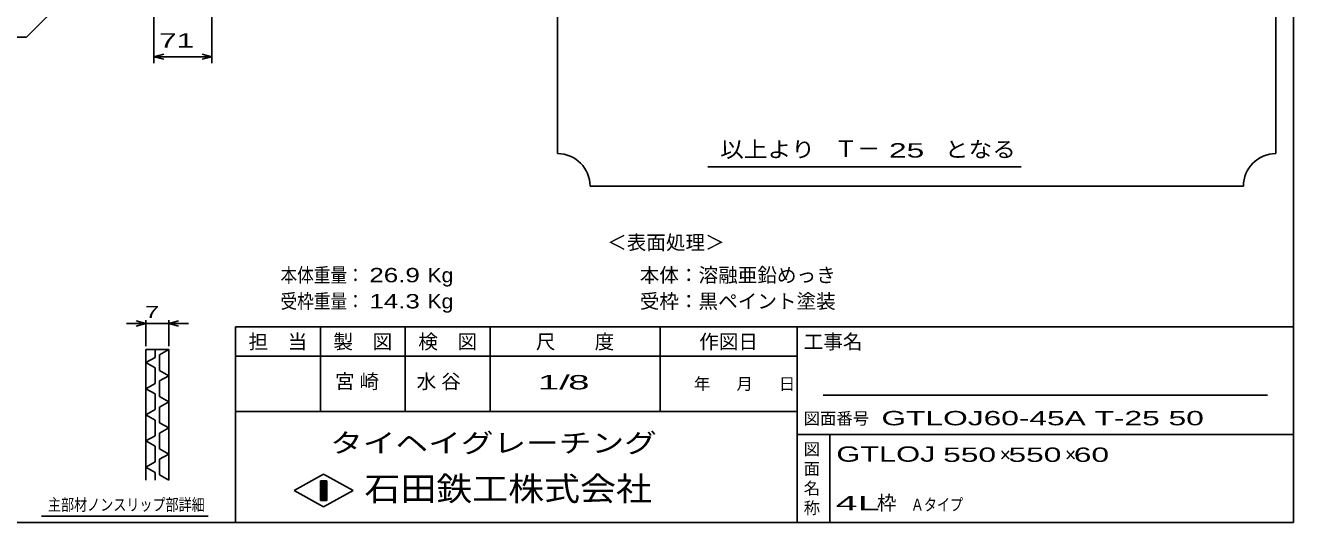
# Model space of a CAD drawing. Units: millimetres on the paper. Extents: x 0 to 355, y 0 to 234.
# Drawn here: x 160.9 to 355.1, y 13.8 to 90 of the extents above; entities that cross this region are included whole.
import ezdxf
from ezdxf.enums import TextEntityAlignment as Align

# ---------------------------------------------------------------- set-up
doc = ezdxf.new("R2010")
doc.units = ezdxf.units.MM
for name, color, linetype, lineweight in [('0_2', 150, 'Continuous', 25), ('22', 4, 'Continuous', 25), ('24', 2, 'Continuous', 25), ('32', 4, 'Continuous', 25)]:
    doc.layers.add(name, color=color, linetype=linetype, lineweight=lineweight)
doc.styles.add('ベクトル', font='')
doc.styles.get('ベクトル').set_extended_font_data('ベクトル')

msp = doc.modelspace()

# ---------------------------------------------------------------- linework, layer by layer
at = {"layer": '0_2'}
for p, q in [((355.1, 233.85), (355.1, 13.85)), ((355.1, 43.85), (193.1, 43.85)), ((193.1, 43.85), (193.1, 13.85)), ((206.1, 43.85), (206.1, 30.85)), ((219.1, 30.85), (219.1, 43.85)), ((232.1, 43.85), (232.1, 30.85)), ((258.1, 30.85), (258.1, 43.85)), ((279.1, 43.85), (279.1, 13.85)), ((279.1, 39.35), (193.1, 39.35)), ((351.1, 33.35), (283.1, 33.35)), ((193.1, 30.85), (279.1, 30.85)), ((279.1, 27.35), (355.1, 27.35)), ((284.1, 13.85), (284.1, 27.35)), ((202.1, 18.75), (206.6, 21.25)), ((206.1, 20.25), (207.1, 20.25)), ((206.1, 17.25), (206.1, 20.25)), ((206.1, 20.25), (206.3, 20.25)), ((206.3, 20.25), (206.3, 17.25)), ((206.5, 17.25), (206.5, 20.25)), ((206.5, 20.25), (206.7, 20.25)), ((206.6, 21.25), (211.1, 18.75)), ((206.7, 20.25), (206.7, 17.25)), ((206.9, 17.25), (206.9, 20.25)), ((206.9, 20.25), (207.1, 20.25)), ((207.1, 20.25), (207.1, 17.25)), ((207.1, 20.25), (207.1, 17.25)), ((206.6, 16.25), (202.1, 18.75)), ((211.1, 18.75), (206.6, 16.25)), ((207.1, 17.25), (206.1, 17.25)), ((206.3, 17.25), (206.5, 17.25)), ((206.7, 17.25), (206.9, 17.25)), ((355.1, 13.85), (9.1, 13.85))]:
    msp.add_line(p, q, dxfattribs=at)
at = {"layer": '22'}
for p, q in [((161.125, 88.188), (180.125, 107.188)), ((180.625, 84.188), (180.625, 107.188)), ((189.5, 84.188), (189.5, 105.762)), ((141.125, 88.188), (161.125, 88.188)), ((180.625, 85.188), (182.125, 85.588)), ((189.5, 85.188), (188, 85.588)), ((182.125, 84.787), (180.625, 85.188)), ((180.625, 85.188), (189.5, 85.188)), ((188, 84.787), (189.5, 85.188))]:
    msp.add_line(p, q, dxfattribs=at)
at = {"layer": '24', "color": 4}
for p, q in [((242.4, 225.35), (242.4, 70.35)), ((352.4, 70.35), (352.4, 225.35)), ((265.4, 68.35), (313.4, 68.35)), ((247.4, 65.35), (347.4, 65.35))]:
    msp.add_line(p, q, dxfattribs=at)
for centre, start, end in [((242.4, 65.35), 0, 90), ((352.4, 65.35), 90, 180)]:
    msp.add_arc(centre, 5, start, end, dxfattribs=at)
at = {"layer": '32'}
for p, q in [((179.4, 44.35), (177.9, 44.75)), ((179.4, 40.85), (179.4, 44.85)), ((182.9, 44.85), (182.9, 40.85)), ((182.9, 44.35), (184.4, 44.75)), ((179.4, 44.35), (176.4, 44.35)), ((177.9, 43.95), (179.4, 44.35)), ((179.4, 44.35), (182.9, 44.35)), ((184.4, 43.95), (182.9, 44.35)), ((182.9, 44.35), (185.9, 44.35)), ((179.4, 40.35), (182.9, 40.35)), ((179.4, 20.35), (179.4, 40.35)), ((180.8, 39.15), (179.4, 38.35)), ((180.8, 40.35), (180.8, 39.15)), ((182.9, 40.35), (181.5, 39.55)), ((181.5, 39.55), (181.5, 37.15)), ((182.9, 40.35), (182.9, 20.35)), ((179.4, 38.35), (180.8, 37.55)), ((180.8, 37.55), (180.8, 35.15)), ((181.5, 37.15), (182.9, 36.35)), ((180.8, 35.15), (179.4, 34.35)), ((182.9, 36.35), (181.5, 35.55)), ((181.5, 35.55), (181.5, 33.15)), ((179.4, 34.35), (180.8, 33.55)), ((180.8, 33.55), (180.8, 31.15)), ((181.5, 33.15), (182.9, 32.35)), ((180.8, 31.15), (179.4, 30.35)), ((182.9, 32.35), (181.5, 31.55)), ((181.5, 31.55), (181.5, 29.15)), ((179.4, 30.35), (180.8, 29.55)), ((180.8, 29.55), (180.8, 27.15)), ((181.5, 29.15), (182.9, 28.35)), ((182.9, 28.35), (181.5, 27.55)), ((181.5, 27.55), (181.5, 25.15)), ((180.8, 27.15), (179.4, 26.35)), ((179.4, 26.35), (180.8, 25.55)), ((180.8, 25.55), (180.8, 23.15)), ((181.5, 25.15), (182.9, 24.35)), ((182.9, 24.35), (181.5, 23.55)), ((181.5, 23.55), (181.5, 21.15)), ((180.8, 23.15), (179.4, 22.35)), ((179.4, 22.35), (180.8, 21.55)), ((180.8, 21.55), (180.8, 20.35)), ((181.5, 21.15), (182.9, 20.35)), ((188.9, 14.85), (163.4, 14.85))]:
    msp.add_line(p, q, dxfattribs=at)

# ---------------------------------------------------------------- texts
at = {"layer": '0_2', "style": 'ベクトル'}
for s, height, p in [('担\u3000当', 2.199, (195.1, 41.55)), ('製\u3000図', 2.199, (208.1, 41.55)), ('検\u3000図', 2.199, (221.1, 41.55)), ('尺\u3000\u3000度', 2.199, (239.1, 41.55)), ('作図日', 2.199, (264.1, 41.55)), ('工事名', 2.199, (280.1, 41.55)), ('年', 1.833, (263.3, 35.1)), ('月', 1.833, (269.8, 35.1)), ('日', 1.833, (276.3, 35.1)), ('図面番号', 1.833, (280.1, 29.8)), ('図', 1.833, (280.1, 25.1)), ('面', 1.833, (280.1, 22.1)), ('名', 1.833, (280.1, 19.1)), ('称', 1.833, (280.1, 16.1))]:
    msp.add_text(s, height=height, dxfattribs=at).set_placement(p, align=Align.MIDDLE_LEFT)
at = {"layer": '0_2', "color": 222, "style": 'ベクトル'}
for s, height, width, p in [('タイヘイグレーチング', 2.933, 1.25, (207.6, 26.05)), ('石田鉄工株式会社', 3.666, 1.1, (212.85, 19.05))]:
    msp.add_text(s, height=height, dxfattribs=dict(at, width=width)).set_placement(p, align=Align.MIDDLE_LEFT)
at = {"layer": '22', "color": 2, "style": 'ベクトル'}
for s, height, width, p in [(' 71 ', 2.199, 1.65, (180.062, 87.688)), ('本体重量：', 2.199, 0.85, (200, 51.75)), (' 26.9', 2.199, 1.35, (212.5, 51.75)), ('Kg', 2.199, 1.1, (222.5, 51.75)), ('受枠重量：', 2.199, 0.85, (200, 47.75)), (' 14.3', 2.199, 1.35, (212.5, 47.75)), ('Kg', 2.199, 1.1, (222.5, 47.75)), ('1/', 2.199, 2, (239.4, 35.35)), (' 8 ', 2.199, 2, (242.4, 35.35)), ('GTLOJ60-45A T-25 50                 ', 2.199, 1.65, (292, 29.85)), ('GTLOJ', 2.346, 1.5, (285.1, 24.35)), (' 550 ', 2.199, 1.65, (300.1, 24.25)), (' 550 ', 2.199, 1.65, (310.1, 24.25)), (' 60 ', 2.199, 1.65, (320.1, 24.25)), ('4L', 2.199, 2.05, (285, 16.85)), ('Ａタイプ', 1.833, 0.8, (296.5, 16.6))]:
    msp.add_text(s, height=height, dxfattribs=dict(at, width=width)).set_placement(p, align=Align.MIDDLE_LEFT)
for s, p in [('＜表面処理＞', (250, 56.75)), ('本体：', (255, 51.75)), ('溶融亜鉛めっき', (264, 51.75)), ('受枠：', (255, 47.75)), ('黒ペイント塗装', (264, 47.75)), ('×', (310.1, 24.25)), ('×', (320.1, 24.25)), ('枠', (291.3, 16.85))]:
    msp.add_text(s, height=2.199, dxfattribs=at).set_placement(p, align=Align.MIDDLE_LEFT)
at = {"layer": '22', "color": 2, "char_height": 2.199, "attachment_point": 4, "style": 'ベクトル'}
for s, insert in [('\\T1.25;宮崎\u3000', (208.35, 35.35)), ('\\T1.25;水谷\u3000', (220.85, 35.35))]:
    msp.add_mtext(s, dxfattribs=dict(at, insert=insert))
at = {"layer": '24', "style": 'ベクトル'}
for s, height, width, p in [('以上より\u3000', 2.419, 1.1, (267.3, 71)), (' 25 ', 2.199, 1.65, (291.8, 70.85)), ('となる', 2.419, 1.1, (301.7, 71))]:
    msp.add_text(s, height=height, dxfattribs=dict(at, width=width)).set_placement(p, align=Align.MIDDLE_LEFT)
msp.add_text('Ｔ－', height=2.566, dxfattribs=at).set_placement((284.8, 71.1), align=Align.MIDDLE_LEFT)
at = {"layer": '32', "color": 2, "style": 'ベクトル'}
for s, width, p in [(' 7 ', 1.6, (178.15, 46.1)), ('主部材ノンスリップ部詳細', 0.8, (164.4, 16.6))]:
    msp.add_text(s, height=1.833, dxfattribs=dict(at, width=width)).set_placement(p, align=Align.MIDDLE_LEFT)

doc.saveas('drawing.dxf')
